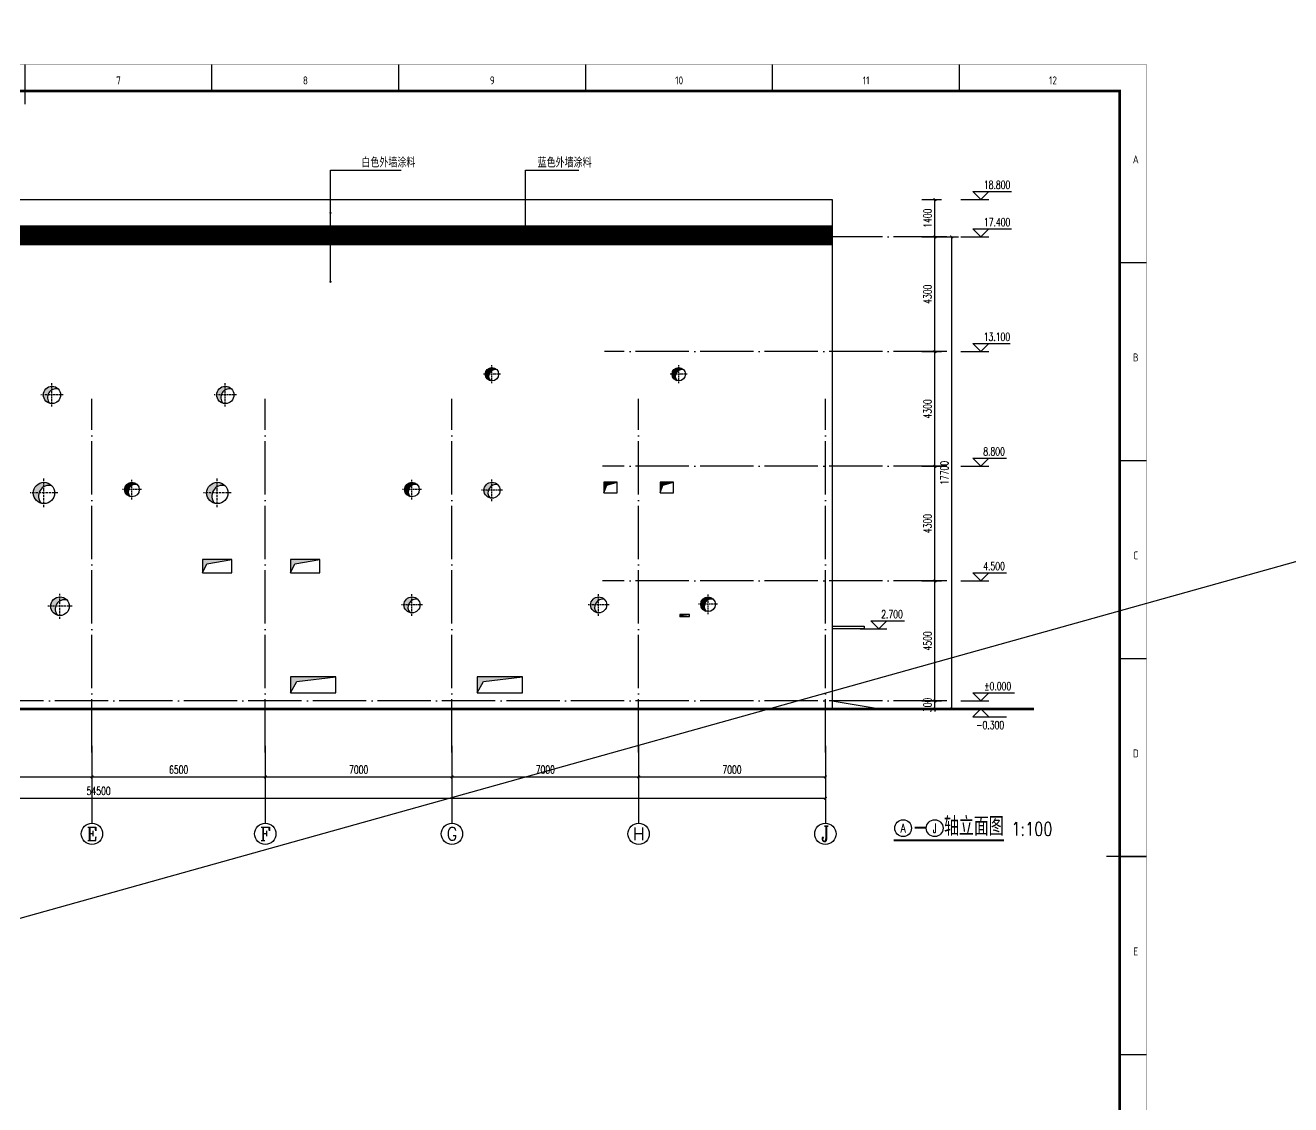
# Model space of a CAD drawing. Extents: x -93062 to 326984, y -142534 to 91021.
# Drawn here: x 76999 to 124451, y -102059 to -61585 of the extents above; entities that cross this region are included whole.
import ezdxf
from ezdxf.enums import TextEntityAlignment as Align

# ---------------------------------------------------------------- set-up
doc = ezdxf.new("R2010")
doc.units = 0
doc.header["$LTSCALE"] = 1000
doc.header["$MEASUREMENT"] = 0
doc.linetypes.add('DASH', pattern=[0.35, 0.25, -0.1])
doc.linetypes.add('DOTE', pattern=[2.42, 2, -0.2, 0.02, -0.2])
doc.layers.get('0').update_dxf_attribs({"color": 8})
doc.layers.get('Defpoints').update_dxf_attribs({"color": 8})
for name, color, linetype in [('-人员定位', 6, 'Continuous'), ('AXIS', 8, 'Continuous'), ('AXIS_TEXT', 8, 'Continuous'), ('CENTRE LINE', 8, 'DOTE'), ('DIM_ELEV', 8, 'Continuous'), ('DIM_LEAD', 8, 'Continuous'), ('DIM_SYMB', 8, 'Continuous'), ('DOTE', 8, 'DOTE'), ('GROUND', 8, 'Continuous'), ('HOLE', 8, 'Continuous'), ('PUB_DIM', 8, 'Continuous'), ('PUB_TEXT', 8, 'Continuous'), ('STAIR', 8, 'Continuous'), ('WALL', 8, 'Continuous')]:
    doc.layers.add(name, color=color, linetype=linetype)
doc.styles.add('_TCH_AXIS', font='COMPLEX', dxfattribs={"bigfont": 'GBCBIG'})
doc.styles.add('_TCH_DIM', font='SIMPLEX', dxfattribs={"bigfont": 'GBCBIG'})
doc.styles.add('_TCH_DIM_T3', font='SIMPLEX', dxfattribs={"width": 0.705882, "bigfont": 'GBCBIG'})
doc.styles.add('HZTXT', font='geditxt.shx', dxfattribs={"width": 0.8, "bigfont": 'hztxt1.shx'})
doc.styles.get("Standard").update_dxf_attribs({"font": 'gbenor.shx', "bigfont": 'gbcbig.shx'})
doc.styles.add('TK', font='GEDITXT.SHX', dxfattribs={"width": 0.85, "height": 3.5, "bigfont": 'DXT.SHX'})
doc.dimstyles.new('_TCH_ARCH&&100', dxfattribs={"dimtxt": 297.5, "dimasz": 100, "dimexe": 250, "dimexo": 300, "dimgap": 126.25, "dimtad": 1, "dimdec": 0, "dimzin": 0, "dimdsep": 46, "dimtxsty": '_TCH_DIM_T3', "dimblk": 'ARCHTICK', "dimcen": 0.09, "dimazin": 2, "dimtfac": 1, "dimtdec": 0, "dimtix": 1, "dimtmove": 2, "dimatfit": 3, "dimfxl": 1, "dimtolj": 1, "dimtzin": 0, "dimarcsym": 0})

# ---------------------------------------------------------------- blocks, each defined once
blk = doc.blocks.new('GEDI_WK_A1')
at = {"color": 3}
for p, q in [((490.58, 584), (490.58, 594)), ((560.67, 584), (560.67, 594)), ((630.75, 584), (630.75, 594)), ((700.83, 584), (700.83, 594)), ((770.92, 584), (770.92, 594)), ((831, 519.75), (841, 519.75)), ((831, 445.5), (841, 445.5)), ((831, 371.25), (841, 371.25)), ((831, 297), (841, 297)), ((831, 222.75), (841, 222.75))]:
    blk.add_line(p, q, dxfattribs=at)
for points, const_width in [([(0, 0), (841, 0), (841, 594), (0, 594)], 0.1), ([(25, 10), (831, 10), (831, 584), (25, 584)], 1)]:
    blk.add_lwpolyline(points, close=True, dxfattribs=dict(at, const_width=const_width))
at = {"color": 3, "const_width": 0.5}
for points in [[(420.5, 579), (420.5, 594)], [(826, 297), (841, 297)]]:
    blk.add_lwpolyline(points, dxfattribs=at)
at = {"color": 3}
for s, p in [('7', (455.54, 588)), ('8', (525.62, 588)), ('9', (595.71, 588)), ('10', (665.79, 588)), ('11', (735.88, 588)), ('12', (805.96, 588))]:
    blk.add_text(s, height=3, dxfattribs=at).set_placement(p, align=Align.MIDDLE)
for s, p in [('A', (837, 556.88)), ('B', (837, 482.62)), ('C', (837, 408.38)), ('D', (837, 334.12)), ('E', (837, 259.88))]:
    blk.add_text(s, height=3, dxfattribs=at).set_placement(p, align=Align.CENTER)
blk = doc.blocks.new('A$C67E35CD0')
blk.add_blockref('GEDI_WK_A1', (0, 0))
at = {"style": 'TK', "width": 0.85}
for tag, height, p in [('PROJECTNAME', 4.75, (776, 44)), ('PHASE', 4, (818, 44)), ('DRAWINGNAME', 4.75, (786, 31))]:
    blk.add_attdef(tag, text='', height=height, dxfattribs=at).set_placement(p, align=Align.MIDDLE_CENTER)
for tag, p, height in [('APPROVE', (663, 32.75), 3.5), ('DESIGN', (708, 32.75), 3.5), ('REVIEW1', (663, 25.75), 3.5), ('DRAW', (708, 25.75), 3.5), ('REVIEW2', (663, 18.75), 3.5), ('PROPORTION', (708, 18.75), 3.5), ('DRAWINGNUMBER', (758, 18.5), 4), ('CHECK', (663, 11.75), 3.5), ('DATE', (708, 11.75), 3.5), ('VERSION', (824, 11.75), 3.5)]:
    blk.add_attdef(tag, p, '', height=height, dxfattribs=at)
blk = doc.blocks.new('afefqwer')
at = {"xscale": 100, "yscale": 100, "zscale": 100}
blk.add_blockref('A$C67E35CD0', (-84100, 0), dxfattribs=at)
blk = doc.blocks.new('dafdsf')
at = {"layer": 'HOLE'}
h = blk.add_hatch(color=256, dxfattribs=at)
h.dxf.hatch_style = 1
h.paths.add_polyline_path([(-225, 0, 0.342373), (-56, -218, -0.74588), (166, 152, 0.684245)])
at = {"layer": 'HOLE', "color": 251, "linetype": 'DASH', "ltscale": 0.2}
for p, q in [((0, -303), (0, 303)), ((291, 0), (-291, 0))]:
    blk.add_line(p, q, dxfattribs=at)
at = {"layer": 'HOLE'}
blk.add_circle((0, 0), 225, dxfattribs=at)
blk.add_arc((110, -66), 225, 75.5992, 222.4733, dxfattribs=at)
blk = doc.blocks.new('_ArchTick')
at = {"color": 0, "linetype": 'ByBlock', "const_width": 0.4}
blk.add_lwpolyline([(-0.5, -0.5), (0.5, 0.5)], dxfattribs=at)
blk = doc.blocks.new('*D966')
at = {"layer": 'Defpoints', "color": 0, "transparency": 16777216}
for p in [(110942, -69519), (111739, -69519), (110942, -87219)]:
    blk.add_point(p, dxfattribs=at)
at = {"layer": 'PUB_DIM', "color": 0, "lineweight": -2, "transparency": 16777216}
for p, q in [((111242, -69519), (111989, -69519)), ((111739, -87219), (111739, -69519)), ((111242, -87219), (111989, -87219))]:
    blk.add_line(p, q, dxfattribs=at)
at = {"layer": 'PUB_DIM', "color": 0, "lineweight": -2, "transparency": 16777216, "xscale": 100, "yscale": 100, "zscale": 100}
for p, rotation in [((111739, -69519), 90), ((111739, -87219), 270)]:
    blk.add_blockref('_ArchTick', p, dxfattribs=dict(at, rotation=rotation))
at = {"layer": 'PUB_DIM', "color": 0, "transparency": 16777216, "insert": (111464, -78369), "char_height": 297.5, "attachment_point": 5, "rotation": 90, "style": '_TCH_DIM_T3'}
blk.add_mtext('\\A1;17700', dxfattribs=at)
blk = doc.blocks.new('*D967')
at = {"layer": 'Defpoints', "color": 0, "transparency": 16777216}
for p in [(110313, -86919), (110313, -87219), (111109, -86919)]:
    blk.add_point(p, dxfattribs=at)
at = {"layer": 'PUB_DIM', "color": 0, "lineweight": -2, "transparency": 16777216}
for p, q in [((111109, -86919), (111109, -86819)), ((110613, -86919), (111359, -86919)), ((110613, -87219), (111359, -87219)), ((111109, -87219), (111109, -86919)), ((111109, -87219), (111109, -87319))]:
    blk.add_line(p, q, dxfattribs=at)
at = {"layer": 'PUB_DIM', "color": 0, "lineweight": -2, "transparency": 16777216, "xscale": 100, "yscale": 100, "zscale": 100}
for p, rotation in [((111109, -86919), 270), ((111109, -87219), 90)]:
    blk.add_blockref('_ArchTick', p, dxfattribs=dict(at, rotation=rotation))
at = {"layer": 'PUB_DIM', "color": 0, "transparency": 16777216, "insert": (110834, -87069), "char_height": 297.5, "attachment_point": 5, "rotation": 90, "style": '_TCH_DIM_T3'}
blk.add_mtext('\\A1;300', dxfattribs=at)
blk = doc.blocks.new('*D968')
at = {"layer": 'Defpoints', "color": 0, "transparency": 16777216}
for p in [(110313, -82419), (111109, -82419), (110313, -86919)]:
    blk.add_point(p, dxfattribs=at)
at = {"layer": 'PUB_DIM', "color": 0, "lineweight": -2, "transparency": 16777216}
for p, q in [((110613, -82419), (111359, -82419)), ((111109, -86919), (111109, -82419)), ((110613, -86919), (111359, -86919))]:
    blk.add_line(p, q, dxfattribs=at)
at = {"layer": 'PUB_DIM', "color": 0, "lineweight": -2, "transparency": 16777216, "xscale": 100, "yscale": 100, "zscale": 100}
for p, rotation in [((111109, -82419), 90), ((111109, -86919), 270)]:
    blk.add_blockref('_ArchTick', p, dxfattribs=dict(at, rotation=rotation))
at = {"layer": 'PUB_DIM', "color": 0, "transparency": 16777216, "insert": (110834, -84669), "char_height": 297.5, "attachment_point": 5, "rotation": 90, "style": '_TCH_DIM_T3'}
blk.add_mtext('\\A1;4500', dxfattribs=at)
blk = doc.blocks.new('*D969')
at = {"layer": 'Defpoints', "color": 0, "transparency": 16777216}
for p in [(110313, -78119), (111109, -78119), (110313, -82419)]:
    blk.add_point(p, dxfattribs=at)
at = {"layer": 'PUB_DIM', "color": 0, "lineweight": -2, "transparency": 16777216}
for p, q in [((110613, -78119), (111359, -78119)), ((111109, -82419), (111109, -78119)), ((110613, -82419), (111359, -82419))]:
    blk.add_line(p, q, dxfattribs=at)
at = {"layer": 'PUB_DIM', "color": 0, "lineweight": -2, "transparency": 16777216, "xscale": 100, "yscale": 100, "zscale": 100}
for p, rotation in [((111109, -78119), 90), ((111109, -82419), 270)]:
    blk.add_blockref('_ArchTick', p, dxfattribs=dict(at, rotation=rotation))
at = {"layer": 'PUB_DIM', "color": 0, "transparency": 16777216, "insert": (110834, -80269), "char_height": 297.5, "attachment_point": 5, "rotation": 90, "style": '_TCH_DIM_T3'}
blk.add_mtext('\\A1;4300', dxfattribs=at)
blk = doc.blocks.new('*D970')
at = {"layer": 'Defpoints', "color": 0, "transparency": 16777216}
for p in [(110313, -73819), (111109, -73819), (110313, -78119)]:
    blk.add_point(p, dxfattribs=at)
at = {"layer": 'PUB_DIM', "color": 0, "lineweight": -2, "transparency": 16777216}
for p, q in [((110613, -73819), (111359, -73819)), ((111109, -78119), (111109, -73819)), ((110613, -78119), (111359, -78119))]:
    blk.add_line(p, q, dxfattribs=at)
at = {"layer": 'PUB_DIM', "color": 0, "lineweight": -2, "transparency": 16777216, "xscale": 100, "yscale": 100, "zscale": 100}
for p, rotation in [((111109, -73819), 90), ((111109, -78119), 270)]:
    blk.add_blockref('_ArchTick', p, dxfattribs=dict(at, rotation=rotation))
at = {"layer": 'PUB_DIM', "color": 0, "transparency": 16777216, "insert": (110834, -75969), "char_height": 297.5, "attachment_point": 5, "rotation": 90, "style": '_TCH_DIM_T3'}
blk.add_mtext('\\A1;4300', dxfattribs=at)
blk = doc.blocks.new('*D971')
at = {"layer": 'Defpoints', "color": 0, "transparency": 16777216}
for p in [(110313, -69519), (111109, -69519), (110313, -73819)]:
    blk.add_point(p, dxfattribs=at)
at = {"layer": 'PUB_DIM', "color": 0, "lineweight": -2, "transparency": 16777216}
for p, q in [((110613, -69519), (111359, -69519)), ((111109, -73819), (111109, -69519)), ((110613, -73819), (111359, -73819))]:
    blk.add_line(p, q, dxfattribs=at)
at = {"layer": 'PUB_DIM', "color": 0, "lineweight": -2, "transparency": 16777216, "xscale": 100, "yscale": 100, "zscale": 100}
for p, rotation in [((111109, -69519), 90), ((111109, -73819), 270)]:
    blk.add_blockref('_ArchTick', p, dxfattribs=dict(at, rotation=rotation))
at = {"layer": 'PUB_DIM', "color": 0, "transparency": 16777216, "insert": (110834, -71669), "char_height": 297.5, "attachment_point": 5, "rotation": 90, "style": '_TCH_DIM_T3'}
blk.add_mtext('\\A1;4300', dxfattribs=at)
blk = doc.blocks.new('*D972')
at = {"layer": 'Defpoints', "color": 0, "transparency": 16777216}
for p in [(110313, -68119), (111109, -68119), (110313, -69519)]:
    blk.add_point(p, dxfattribs=at)
at = {"layer": 'PUB_DIM', "color": 0, "lineweight": -2, "transparency": 16777216}
for p, q in [((110613, -68119), (111359, -68119)), ((111109, -69519), (111109, -68119)), ((110613, -69519), (111359, -69519))]:
    blk.add_line(p, q, dxfattribs=at)
at = {"layer": 'PUB_DIM', "color": 0, "lineweight": -2, "transparency": 16777216, "xscale": 100, "yscale": 100, "zscale": 100}
for p, rotation in [((111109, -68119), 90), ((111109, -69519), 270)]:
    blk.add_blockref('_ArchTick', p, dxfattribs=dict(at, rotation=rotation))
at = {"layer": 'PUB_DIM', "color": 0, "transparency": 16777216, "insert": (110834, -68819), "char_height": 297.5, "attachment_point": 5, "rotation": 90, "style": '_TCH_DIM_T3'}
blk.add_mtext('\\A1;1400', dxfattribs=at)
blk = doc.blocks.new('*D978')
at = {"layer": 'AXIS', "color": 0, "lineweight": -2, "transparency": 16777216}
for p, q in [((72500, -88608), (72500, -90020)), ((79500, -88608), (79500, -90020)), ((72500, -89770), (79500, -89770))]:
    blk.add_line(p, q, dxfattribs=at)
at = {"layer": 'Defpoints', "color": 0, "transparency": 16777216}
for p in [(72500, -88308), (79500, -88308), (79500, -89770)]:
    blk.add_point(p, dxfattribs=at)
at = {"layer": 'AXIS', "color": 0, "lineweight": -2, "transparency": 16777216, "xscale": 100, "yscale": 100, "zscale": 100, "rotation": 180}
blk.add_blockref('_ArchTick', (72500, -89770), dxfattribs=at)
at = {"layer": 'AXIS', "color": 0, "lineweight": -2, "transparency": 16777216, "xscale": 100, "yscale": 100, "zscale": 100}
blk.add_blockref('_ArchTick', (79500, -89770), dxfattribs=at)
at = {"layer": 'AXIS', "color": 0, "transparency": 16777216, "insert": (76000, -89495), "char_height": 297.5, "attachment_point": 5, "style": '_TCH_DIM_T3'}
blk.add_mtext('\\A1;7000', dxfattribs=at)
blk = doc.blocks.new('*D979')
at = {"layer": 'AXIS', "color": 0, "lineweight": -2, "transparency": 16777216}
for p, q in [((79500, -88608), (79500, -90020)), ((86000, -88608), (86000, -90020)), ((79500, -89770), (86000, -89770))]:
    blk.add_line(p, q, dxfattribs=at)
at = {"layer": 'Defpoints', "color": 0, "transparency": 16777216}
for p in [(79500, -88308), (86000, -88308), (86000, -89770)]:
    blk.add_point(p, dxfattribs=at)
at = {"layer": 'AXIS', "color": 0, "lineweight": -2, "transparency": 16777216, "xscale": 100, "yscale": 100, "zscale": 100, "rotation": 180}
blk.add_blockref('_ArchTick', (79500, -89770), dxfattribs=at)
at = {"layer": 'AXIS', "color": 0, "lineweight": -2, "transparency": 16777216, "xscale": 100, "yscale": 100, "zscale": 100}
blk.add_blockref('_ArchTick', (86000, -89770), dxfattribs=at)
at = {"layer": 'AXIS', "color": 0, "transparency": 16777216, "insert": (82750, -89495), "char_height": 297.5, "attachment_point": 5, "style": '_TCH_DIM_T3'}
blk.add_mtext('\\A1;6500', dxfattribs=at)
blk = doc.blocks.new('*D980')
at = {"layer": 'AXIS', "color": 0, "lineweight": -2, "transparency": 16777216}
for p, q in [((86000, -88608), (86000, -90020)), ((93000, -88608), (93000, -90020)), ((86000, -89770), (93000, -89770))]:
    blk.add_line(p, q, dxfattribs=at)
at = {"layer": 'Defpoints', "color": 0, "transparency": 16777216}
for p in [(86000, -88308), (93000, -88308), (93000, -89770)]:
    blk.add_point(p, dxfattribs=at)
at = {"layer": 'AXIS', "color": 0, "lineweight": -2, "transparency": 16777216, "xscale": 100, "yscale": 100, "zscale": 100, "rotation": 180}
blk.add_blockref('_ArchTick', (86000, -89770), dxfattribs=at)
at = {"layer": 'AXIS', "color": 0, "lineweight": -2, "transparency": 16777216, "xscale": 100, "yscale": 100, "zscale": 100}
blk.add_blockref('_ArchTick', (93000, -89770), dxfattribs=at)
at = {"layer": 'AXIS', "color": 0, "transparency": 16777216, "insert": (89500, -89495), "char_height": 297.5, "attachment_point": 5, "style": '_TCH_DIM_T3'}
blk.add_mtext('\\A1;7000', dxfattribs=at)
blk = doc.blocks.new('*D981')
at = {"layer": 'AXIS', "color": 0, "lineweight": -2, "transparency": 16777216}
for p, q in [((93000, -88608), (93000, -90020)), ((100000, -88608), (100000, -90020)), ((93000, -89770), (100000, -89770))]:
    blk.add_line(p, q, dxfattribs=at)
at = {"layer": 'Defpoints', "color": 0, "transparency": 16777216}
for p in [(93000, -88308), (100000, -88308), (100000, -89770)]:
    blk.add_point(p, dxfattribs=at)
at = {"layer": 'AXIS', "color": 0, "lineweight": -2, "transparency": 16777216, "xscale": 100, "yscale": 100, "zscale": 100, "rotation": 180}
blk.add_blockref('_ArchTick', (93000, -89770), dxfattribs=at)
at = {"layer": 'AXIS', "color": 0, "lineweight": -2, "transparency": 16777216, "xscale": 100, "yscale": 100, "zscale": 100}
blk.add_blockref('_ArchTick', (100000, -89770), dxfattribs=at)
at = {"layer": 'AXIS', "color": 0, "transparency": 16777216, "insert": (96500, -89495), "char_height": 297.5, "attachment_point": 5, "style": '_TCH_DIM_T3'}
blk.add_mtext('\\A1;7000', dxfattribs=at)
blk = doc.blocks.new('*D982')
at = {"layer": 'AXIS', "color": 0, "lineweight": -2, "transparency": 16777216}
for p, q in [((100000, -88608), (100000, -90020)), ((107000, -88608), (107000, -90020)), ((100000, -89770), (107000, -89770))]:
    blk.add_line(p, q, dxfattribs=at)
at = {"layer": 'Defpoints', "color": 0, "transparency": 16777216}
for p in [(100000, -88308), (107000, -88308), (107000, -89770)]:
    blk.add_point(p, dxfattribs=at)
at = {"layer": 'AXIS', "color": 0, "lineweight": -2, "transparency": 16777216, "xscale": 100, "yscale": 100, "zscale": 100, "rotation": 180}
blk.add_blockref('_ArchTick', (100000, -89770), dxfattribs=at)
at = {"layer": 'AXIS', "color": 0, "lineweight": -2, "transparency": 16777216, "xscale": 100, "yscale": 100, "zscale": 100}
blk.add_blockref('_ArchTick', (107000, -89770), dxfattribs=at)
at = {"layer": 'AXIS', "color": 0, "transparency": 16777216, "insert": (103500, -89495), "char_height": 297.5, "attachment_point": 5, "style": '_TCH_DIM_T3'}
blk.add_mtext('\\A1;7000', dxfattribs=at)
blk = doc.blocks.new('*D984')
at = {"layer": 'AXIS', "color": 0, "lineweight": -2, "transparency": 16777216}
for p, q in [((52500, -88608), (52500, -90820)), ((107000, -88608), (107000, -90820)), ((52500, -90570), (107000, -90570))]:
    blk.add_line(p, q, dxfattribs=at)
at = {"layer": 'Defpoints', "color": 0, "transparency": 16777216}
for p in [(52500, -88308), (107000, -88308), (107000, -90570)]:
    blk.add_point(p, dxfattribs=at)
at = {"layer": 'AXIS', "color": 0, "lineweight": -2, "transparency": 16777216, "xscale": 100, "yscale": 100, "zscale": 100, "rotation": 180}
blk.add_blockref('_ArchTick', (52500, -90570), dxfattribs=at)
at = {"layer": 'AXIS', "color": 0, "lineweight": -2, "transparency": 16777216, "xscale": 100, "yscale": 100, "zscale": 100}
blk.add_blockref('_ArchTick', (107000, -90570), dxfattribs=at)
at = {"layer": 'AXIS', "color": 0, "transparency": 16777216, "insert": (79750, -90295), "char_height": 297.5, "attachment_point": 5, "style": '_TCH_DIM_T3'}
blk.add_mtext('\\A1;54500', dxfattribs=at)

msp = doc.modelspace()

# ---------------------------------------------------------------- hatches: boundary and pattern name
at = {"layer": 'HOLE'}
h = msp.add_hatch(color=256, dxfattribs=at)
h.dxf.hatch_style = 1
h.paths.add_polyline_path([(98700, -78718.9), (98700, -79118.9), (98806, -78828.4), (99200, -78718.9)])
h = msp.add_hatch(color=256, dxfattribs=at)
h.dxf.hatch_style = 1
h.paths.add_polyline_path([(100800, -78718.9), (100800, -79118.9), (100906, -78828.4), (101300, -78718.9)])
h = msp.add_hatch(color=256, dxfattribs=at)
h.dxf.hatch_style = 1
h.paths.add_polyline_path([(83650, -81618.9), (83650, -82118.9), (83800.5, -81777.4), (84750, -81618.9)])
h = msp.add_hatch(color=256, dxfattribs=at)
h.dxf.hatch_style = 1
h.paths.add_polyline_path([(86950, -81618.9), (86950, -82118.9), (87100.5, -81777.4), (88050, -81618.9)])
h = msp.add_hatch(color=256, dxfattribs=at)
h.dxf.hatch_style = 1
h.paths.add_polyline_path([(101900, -83678.9), (101540, -83678.9), (101540, -83758.9), (101568, -83710.9)])
h = msp.add_hatch(color=256, dxfattribs=at)
h.dxf.hatch_style = 1
h.paths.add_polyline_path([(87178.5, -86188.9), (88650, -86018.9), (86950, -86018.9), (86950, -86618.9)])
h = msp.add_hatch(color=256, dxfattribs=at)
h.dxf.hatch_style = 1
h.paths.add_polyline_path([(94178.5, -86188.9), (95650, -86018.9), (93950, -86018.9), (93950, -86618.9)])

# ---------------------------------------------------------------- linework, layer by layer
at = {"layer": '-人员定位'}
msp.add_line((-93062, -142534), (324079, -25954.5), dxfattribs=at)
at = {"layer": 'AXIS'}
for p, q in [((79500, -88608.4), (79500, -91502.9)), ((86000, -88608.4), (86000, -91502.9)), ((93000, -88608.4), (93000, -91502.9)), ((100000, -88608.4), (100000, -91502.9)), ((107000, -88608.4), (107000, -91502.9))]:
    msp.add_line(p, q, dxfattribs=at)
for centre in [(79500, -91902.9), (86000, -91902.9), (93000, -91902.9), (100000, -91902.9), (107000, -91902.9)]:
    msp.add_circle(centre, 400, dxfattribs=at)
at = {"layer": 'CENTRE LINE'}
for p, q in [((111560.8, -69518.9), (98716.5, -69518.9)), ((111560.8, -73818.9), (98716.5, -73818.9)), ((111560.8, -78118.9), (98644.6, -78118.9)), ((111560.8, -82418.9), (98650, -82418.9)), ((111560.8, -86918.9), (42550.6, -86918.9))]:
    msp.add_line(p, q, dxfattribs=at)
at = {"layer": 'DIM_ELEV'}
for p, q in [((112826.1, -68118.9), (112526.1, -67818.9)), ((112526.1, -67818.9), (113976.1, -67818.9)), ((112826.1, -68118.9), (113126.1, -67818.9)), ((112087, -68118.9), (113126.1, -68118.9)), ((112826.1, -69518.9), (112526.1, -69218.9)), ((112526.1, -69218.9), (113976.1, -69218.9)), ((112826.1, -69518.9), (113126.1, -69218.9)), ((112087, -69518.9), (113126.1, -69518.9)), ((112826.1, -73818.9), (112526.1, -73518.9)), ((112526.1, -73518.9), (113930.1, -73518.9)), ((112826.1, -73818.9), (113126.1, -73518.9)), ((112087, -73818.9), (113126.1, -73818.9)), ((112826.1, -78118.9), (112526.1, -77818.9)), ((112526.1, -77818.9), (113792.1, -77818.9)), ((112826.1, -78118.9), (113126.1, -77818.9)), ((112087, -78118.9), (113126.1, -78118.9)), ((112087, -82418.9), (113126.1, -82418.9)), ((112826.1, -82418.9), (112526.1, -82118.9)), ((112526.1, -82118.9), (113792.1, -82118.9)), ((112826.1, -82418.9), (113126.1, -82118.9)), ((109000.1, -84218.9), (108700.1, -83918.9)), ((108700.1, -83918.9), (109966.1, -83918.9)), ((109000.1, -84218.9), (109300.1, -83918.9)), ((108300.1, -84218.9), (109300.1, -84218.9)), ((112826.1, -86918.9), (112526.1, -86618.9)), ((112526.1, -86618.9), (114091.1, -86618.9)), ((112826.1, -86918.9), (113126.1, -86618.9)), ((112087, -86918.9), (113126.1, -86918.9)), ((112126.1, -87218.9), (113126.1, -87218.9)), ((112826.1, -87218.9), (112526.1, -87518.9)), ((112826.1, -87218.9), (113126.1, -87518.9)), ((112526.1, -87518.9), (113792.1, -87518.9))]:
    msp.add_line(p, q, dxfattribs=at)
at = {"layer": 'DIM_LEAD'}
for p, q in [((88443, -71202.5), (88443, -67016)), ((88443, -68618), (88443, -67016)), ((88443, -67016), (91099, -67016)), ((95751.5, -69379.5), (95751.5, -67019)), ((95751.5, -67019), (97753.5, -67019))]:
    msp.add_line(p, q, dxfattribs=at)
at = {"layer": 'DIM_LEAD', "const_width": 40}
for points in [[(88443, -68638, 1), (88443, -68598, 1)], [(95751.5, -69399.5, 1), (95751.5, -69359.5, 1)], [(88443, -71222.5, 1), (88443, -71182.5, 1)]]:
    msp.add_lwpolyline(points, format="xyb", close=True, dxfattribs=at)
at = {"layer": 'DIM_SYMB', "const_width": 70}
msp.add_lwpolyline([(109565.7, -92146.5), (113694.3, -92146.5)], dxfattribs=at)
at = {"layer": 'DOTE'}
for p, q in [((79500, -88857.5), (79500, -75597.5)), ((86000, -88857.5), (86000, -75597.5)), ((93000, -88857.5), (93000, -75597.5)), ((100000, -88857.5), (100000, -75597.5)), ((107000, -88857.5), (107000, -75597.5))]:
    msp.add_line(p, q, dxfattribs=at)
at = {"layer": 'GROUND', "color": 151}
for p, q in [((107250, -69118.9), (66250, -69118.9)), ((107250, -69818.9), (66250, -69818.9))]:
    msp.add_line(p, q, dxfattribs=at)
at = {"layer": 'GROUND', "color": 151, "const_width": 700}
msp.add_lwpolyline([(66250, -69468.9), (107250, -69468.9)], dxfattribs=at)
at = {"layer": 'HOLE'}
for points in [[(98700, -79118.9), (99200, -79118.9), (99200, -78718.9), (98700, -78718.9)], [(100800, -79118.9), (101300, -79118.9), (101300, -78718.9), (100800, -78718.9)], [(83650, -82118.9), (84750, -82118.9), (84750, -81618.9), (83650, -81618.9)], [(86950, -82118.9), (88050, -82118.9), (88050, -81618.9), (86950, -81618.9)], [(101540, -83758.9), (101900, -83758.9), (101900, -83678.9), (101540, -83678.9)], [(86950, -86618.9), (88650, -86618.9), (88650, -86018.9), (86950, -86018.9)], [(93950, -86618.9), (95650, -86618.9), (95650, -86018.9), (93950, -86018.9)]]:
    msp.add_lwpolyline(points, close=True, dxfattribs=at)
for points in [[(98700, -79118.9), (98806, -78828.4), (99200, -78718.9)], [(100800, -79118.9), (100906, -78828.4), (101300, -78718.9)], [(83650, -82118.9), (83800.5, -81777.4), (84750, -81618.9)], [(86950, -82118.9), (87100.5, -81777.4), (88050, -81618.9)], [(101540, -83758.9), (101568, -83710.9), (101900, -83678.9)], [(86950, -86618.9), (87178.5, -86188.9), (88650, -86018.9)], [(93950, -86618.9), (94178.5, -86188.9), (95650, -86018.9)]]:
    msp.add_lwpolyline(points, dxfattribs=at)
at = {"layer": 'PUB_TEXT'}
for centre in [(109915.7, -91691.5), (111101, -91691.5)]:
    msp.add_circle(centre, 315, dxfattribs=at)
at = {"layer": 'STAIR'}
for points in [[(107250, -84118.9), (108450, -84118.9), (108450, -84218.9), (107250, -84218.9)], [(107250, -86918.9), (109050, -87218.9)]]:
    msp.add_lwpolyline(points, dxfattribs=at)
at = {"layer": 'WALL'}
msp.add_lwpolyline([(52250, -87218.9), (52250, -83018.9), (48250, -83018.9), (48250, -83218.9), (47950, -83218.9), (47950, -75818.9), (66250, -75818.9), (66250, -68118.9), (107250, -68118.9), (107250, -87218.9)], dxfattribs=at)
at = {"layer": 'WALL', "color": 254}
msp.add_lwpolyline([(114825.1, -87218.9, 100, 100, 0), (49276.5, -87218.9, 100, 100, 0)], format="xyseb", dxfattribs=at)

# ---------------------------------------------------------------- block references
msp.add_blockref('afefqwer', (119040.5, -122451))
at = {"layer": 'HOLE'}
for p, xscale, yscale, zscale in [((94500, -74668.9), 1.111111111111111, 1.111111111111111, 1.111111111111111), ((101500, -74668.9), 1.111111111111111, 1.111111111111111, 1.111111111111111), ((78000, -75443.9), 1.444444444444444, 1.444444444444444, 1.444444444444444), ((84500, -75443.9), 1.444444444444444, 1.444444444444444, 1.444444444444444), ((77700, -79118.9), 1.777777777777778, 1.777777777777778, 1.777777777777778), ((81000, -78993.9), 1.222222222222222, 1.222222222222222, 1.222222222222222), ((84200, -79118.9), 1.777777777777778, 1.777777777777778, 1.777777777777778), ((91500, -78993.9), 1.222222222222222, 1.222222222222222, 1.222222222222222), ((94500, -79018.9), 1.333333333333333, 1.333333333333333, 1.333333333333333), ((78300, -83368.9), 1.555555555555556, 1.555555555555556, 1.555555555555556), ((91500, -83318.9), 1.333333333333333, 1.333333333333333, 1.333333333333333), ((98500, -83318.9), 1.333333333333333, 1.333333333333333, 1.333333333333333), ((102600, -83293.9), 1.222222222222222, 1.222222222222222, 1.222222222222222)]:
    msp.add_blockref('dafdsf', p, dxfattribs=dict(at, xscale=xscale, yscale=yscale, zscale=zscale))

# ---------------------------------------------------------------- texts
at = {"layer": 'AXIS_TEXT', "style": '_TCH_AXIS'}
for s, height, p, p2 in [('E', 509.1, (79306.1, -92157.5), (79693.9, -92157.5)), ('F', 509.1, (85806.1, -92157.5), (86193.9, -92157.5)), ('G', 485.9, (92791.7, -92145.9), (93208.2, -92145.9)), ('H', 463.4, (99779.3, -92134.6), (100220.7, -92134.6)), ('J', 566.9, (106851.5, -92186.4), (107148.5, -92186.4))]:
    msp.add_text(s, height=height, dxfattribs=at).set_placement(p, p2, align=Align.FIT)
at = {"layer": 'PUB_TEXT', "style": '_TCH_DIM'}
for s, p in [('白色外墙涂料', (89601.4, -66911)), ('蓝色外墙涂料', (96211.3, -66914))]:
    msp.add_text(s, height=337.59, dxfattribs=at).set_placement(p)
at = {"layer": 'PUB_TEXT'}
for s, height, style, width, p in [('18.800', 297.5, '_TCH_DIM', 0.705882, (112946.1, -67713.9)), ('17.400', 297.5, '_TCH_DIM', 0.705882, (112946.1, -69113.9)), ('13.100', 297.5, '_TCH_DIM', 0.705882, (112940.1, -73413.9)), ('8.800', 297.5, '_TCH_DIM', 0.705882, (112922.1, -77713.9)), ('4.500', 297.5, '_TCH_DIM', 0.705882, (112922.1, -82013.9)), ('2.700', 297.5, '_TCH_DIM', 0.705882, (109096.1, -83813.9)), ('%%P0.000', 297.5, '_TCH_DIM', 0.705882, (112961.1, -86513.9)), ('-0.300', 297.5, '_TCH_DIM', 0.705882, (112662.1, -87973.9)), ('轴立面图', 700, 'HZTXT', 0.8, (111451, -91971.5)), ('1:100', 500, 'HZTXT', 0.8, (113974.3, -91971.5)), ('-', 700, 'HZTXT', 0.8, (110265.7, -91971.5))]:
    msp.add_text(s, height=height, dxfattribs=dict(at, style=style, width=width)).set_placement(p)
at = {"layer": 'PUB_TEXT', "style": 'HZTXT', "width": 0.8}
for s, height, p, p2 in [('A', 322.8, (109817.3, -91852.9), (110014, -91852.9)), ('J', 353.2, (111033.7, -91868.1), (111168.3, -91868.1))]:
    msp.add_text(s, height=height, dxfattribs=at).set_placement(p, p2, align=Align.FIT)

# ---------------------------------------------------------------- dimensions: what is measured, and where the dimension line sits
at = {"layer": 'AXIS'}
for p1, p2, distance, picture, middle in [((52500, -88308.4), (107000, -88308.4), -2261.2, '*D984', (79750, -90294.7)), ((72500, -88308.4), (79500, -88308.4), -1461.2, '*D978', (76000, -89494.7)), ((79500, -88308.4), (86000, -88308.4), -1461.2, '*D979', (82750, -89494.7)), ((86000, -88308.4), (93000, -88308.4), -1461.2, '*D980', (89500, -89494.7)), ((93000, -88308.4), (100000, -88308.4), -1461.2, '*D981', (96500, -89494.7)), ((100000, -88308.4), (107000, -88308.4), -1461.2, '*D982', (103500, -89494.7))]:
    dim = msp.add_aligned_dim(p1=p1, p2=p2, distance=distance, dimstyle='_TCH_ARCH&&100', dxfattribs=at)
    dim.commit()
    dim.dimension.update_dxf_attribs({"geometry": picture, "text_midpoint": middle})
at = {"layer": 'PUB_DIM'}
for p1, p2, picture, middle in [((110312.6, -69518.9), (110312.6, -68118.9), '*D972', (110834.5, -68818.9)), ((110312.6, -73818.9), (110312.6, -69518.9), '*D971', (110834.5, -71668.9)), ((110942.5, -87218.9), (110942.5, -69518.9), '*D966', (111464.3, -78368.9)), ((110312.6, -78118.9), (110312.6, -73818.9), '*D970', (110834.5, -75968.9)), ((110312.6, -82418.9), (110312.6, -78118.9), '*D969', (110834.5, -80268.9)), ((110312.6, -86918.9), (110312.6, -82418.9), '*D968', (110834.5, -84668.9)), ((110312.6, -87218.9), (110312.6, -86918.9), '*D967', (110834.5, -87068.9))]:
    dim = msp.add_aligned_dim(p1=p1, p2=p2, distance=-796.8, dimstyle='_TCH_ARCH&&100', dxfattribs=at)
    dim.commit()
    dim.dimension.update_dxf_attribs({"geometry": picture, "text_midpoint": middle})

doc.saveas('drawing.dxf')
